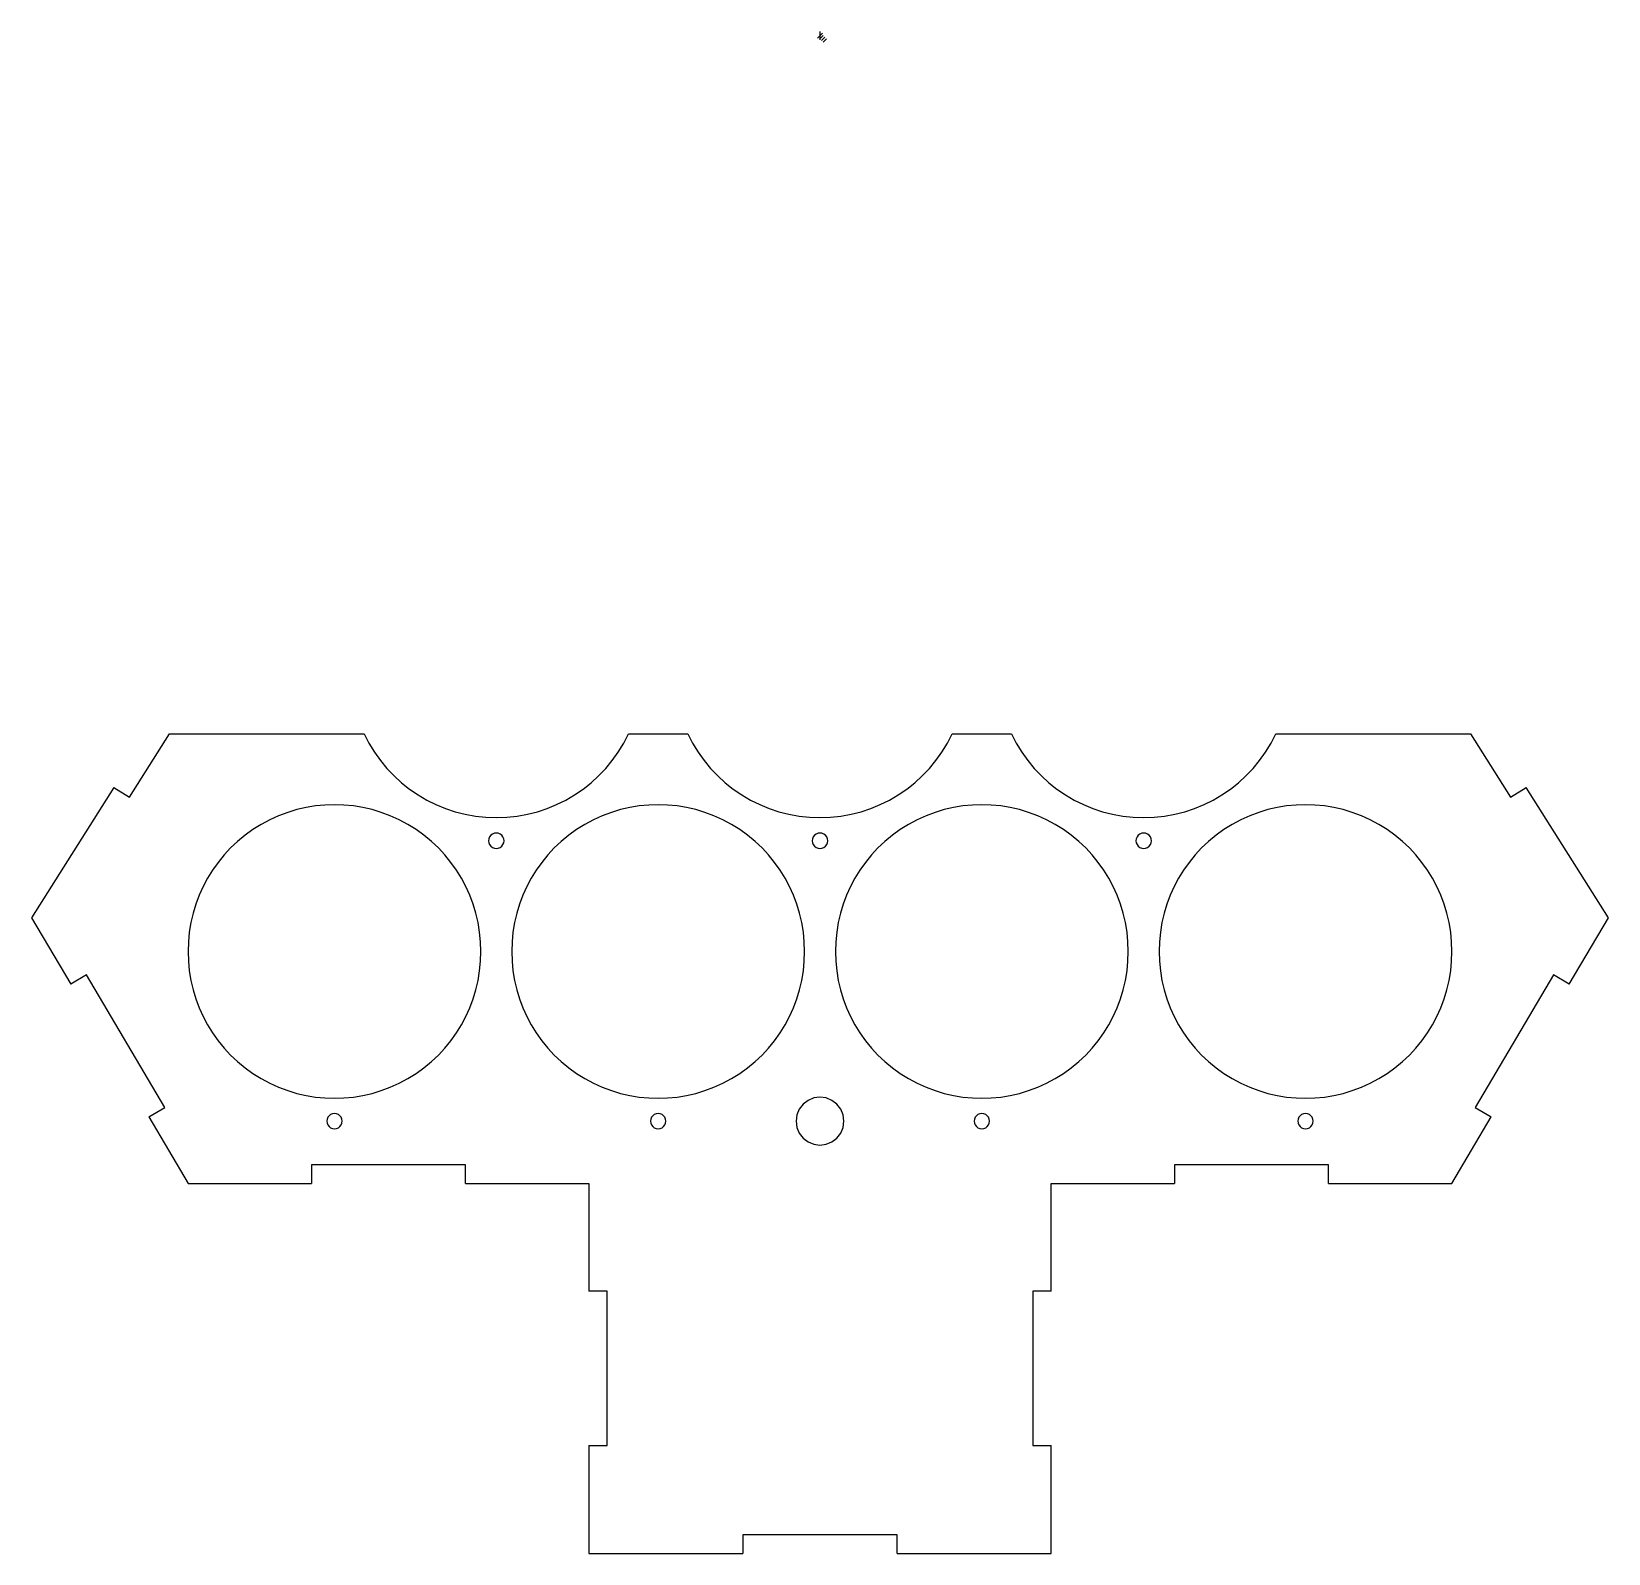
# Model space of a CAD drawing. Extents: x -273 to 273, y -239 to 287.
import ezdxf

# ---------------------------------------------------------------- set-up
doc = ezdxf.new("R2010")
doc.units = 0

msp = doc.modelspace()

# ---------------------------------------------------------------- linework, layer by layer
for p, q in [((-238.912, 22.275), (-225.0366, 44.2163)), ((-225.037, 44.2164), (-157.781, 44.2164)), ((-157.781, 44.2164), (-156.099962, 40.976709)), ((-67.900338, 40.976709), (-66.2193, 44.2164)), ((-66.2192, 44.2164), (-45.7809, 44.2164)), ((-45.7808, 44.2164), (-44.099762, 40.976709)), ((44.099862, 40.976709), (45.7809, 44.2164)), ((45.7809, 44.2164), (66.2192, 44.2164)), ((66.2191, 44.2164), (67.900138, 40.976709)), ((156.099762, 40.976709), (157.7808, 44.2164)), ((157.781, 44.2164), (225.037, 44.2164)), ((225.037, 44.2164), (238.9124, 22.2751)), ((-156.099962, 40.976709), (-154.209015, 37.894417)), ((-69.791285, 37.894417), (-67.900338, 40.976709)), ((-44.099762, 40.976709), (-42.208815, 37.894417)), ((42.208915, 37.894417), (44.099862, 40.976709)), ((67.900138, 40.976709), (69.791085, 37.894417)), ((154.208815, 37.894417), (156.099762, 40.976709)), ((-154.209015, 37.894417), (-152.119416, 34.976645)), ((-152.119416, 34.976645), (-149.842426, 32.230514)), ((-74.157874, 32.230514), (-71.880884, 34.976645)), ((-71.880884, 34.976645), (-69.791285, 37.894417)), ((-42.208815, 37.894417), (-40.119216, 34.976645)), ((-40.119216, 34.976645), (-37.842226, 32.230514)), ((37.842326, 32.230514), (40.119316, 34.976645)), ((40.119316, 34.976645), (42.208915, 37.894417)), ((69.791085, 37.894417), (71.880684, 34.976645)), ((71.880684, 34.976645), (74.157674, 32.230514)), ((149.842226, 32.230514), (152.119216, 34.976645)), ((152.119216, 34.976645), (154.208815, 37.894417)), ((-149.842426, 32.230514), (-147.389302, 29.663148)), ((-147.389302, 29.663148), (-144.771304, 27.281666)), ((-79.228996, 27.281666), (-76.610998, 29.663148)), ((-76.610998, 29.663148), (-74.157874, 32.230514)), ((-37.842226, 32.230514), (-35.389102, 29.663148)), ((-35.389102, 29.663148), (-32.771104, 27.281666)), ((32.771204, 27.281666), (35.389202, 29.663148)), ((35.389202, 29.663148), (37.842326, 32.230514)), ((74.157674, 32.230514), (76.610798, 29.663148)), ((76.610798, 29.663148), (79.228796, 27.281666)), ((144.771104, 27.281666), (147.389102, 29.663148)), ((147.389102, 29.663148), (149.842226, 32.230514)), ((-244.322, 25.6959), (-272.827, -19.3812)), ((-244.322, 25.6959), (-238.91293, 22.27509)), ((-144.771304, 27.281666), (-141.99969, 25.093193)), ((-141.99969, 25.093193), (-139.085719, 23.104848)), ((-139.085719, 23.104848), (-136.04065, 21.323754)), ((-87.95965, 21.323754), (-84.914581, 23.104848)), ((-84.914581, 23.104848), (-82.00061, 25.093193)), ((-82.00061, 25.093193), (-79.228996, 27.281666)), ((-32.771104, 27.281666), (-29.99949, 25.093193)), ((-29.99949, 25.093193), (-27.085519, 23.104848)), ((-27.085519, 23.104848), (-24.04045, 21.323754)), ((24.04055, 21.323754), (27.085619, 23.104848)), ((27.085619, 23.104848), (29.99959, 25.093193)), ((29.99959, 25.093193), (32.771204, 27.281666)), ((79.228796, 27.281666), (82.00041, 25.093193)), ((82.00041, 25.093193), (84.914381, 23.104848)), ((84.914381, 23.104848), (87.95945, 21.323754)), ((136.04045, 21.323754), (139.085519, 23.104848)), ((139.085519, 23.104848), (141.99949, 25.093193)), ((141.99949, 25.093193), (144.771104, 27.281666)), ((238.912, 22.275), (244.32107, 25.69581)), ((272.827, -19.3812), (244.322, 25.6959)), ((-184.19865, 17.03833), (-187.320804, 15.868751)), ((-181.023007, 17.995258), (-184.19865, 17.03833)), ((-177.804573, 18.739536), (-181.023007, 17.995258)), ((-174.554045, 19.271163), (-177.804573, 18.739536)), ((-171.282121, 19.590139), (-174.554045, 19.271163)), ((-167.9995, 19.696464), (-171.282121, 19.590139)), ((-164.716879, 19.590139), (-167.9995, 19.696464)), ((-161.444955, 19.271163), (-164.716879, 19.590139)), ((-158.194427, 18.739536), (-161.444955, 19.271163)), ((-154.975993, 17.995258), (-158.194427, 18.739536)), ((-151.80035, 17.03833), (-154.975993, 17.995258)), ((-148.678196, 15.868751), (-151.80035, 17.03833)), ((-136.04065, 21.323754), (-132.875741, 19.757034)), ((-132.875741, 19.757034), (-129.602252, 18.411807)), ((-129.602252, 18.411807), (-126.23144, 17.295198)), ((-126.23144, 17.295198), (-122.774566, 16.414326)), ((-122.774566, 16.414326), (-119.242887, 15.776315)), ((-104.757413, 15.776315), (-101.225734, 16.414326)), ((-101.225734, 16.414326), (-97.76886, 17.295198)), ((-97.76886, 17.295198), (-94.398048, 18.411807)), ((-94.398048, 18.411807), (-91.124559, 19.757034)), ((-91.124559, 19.757034), (-87.95965, 21.323754)), ((-72.19898, 17.03833), (-75.321134, 15.868751)), ((-69.023337, 17.995258), (-72.19898, 17.03833)), ((-65.804903, 18.739536), (-69.023337, 17.995258)), ((-62.554375, 19.271163), (-65.804903, 18.739536)), ((-59.282451, 19.590139), (-62.554375, 19.271163)), ((-55.99983, 19.696464), (-59.282451, 19.590139)), ((-52.717209, 19.590139), (-55.99983, 19.696464)), ((-49.445285, 19.271163), (-52.717209, 19.590139)), ((-46.194757, 18.739536), (-49.445285, 19.271163)), ((-42.976323, 17.995258), (-46.194757, 18.739536)), ((-39.80068, 17.03833), (-42.976323, 17.995258)), ((-36.678526, 15.868751), (-39.80068, 17.03833)), ((-24.04045, 21.323754), (-20.875541, 19.757034)), ((-20.875541, 19.757034), (-17.602052, 18.411807)), ((-17.602052, 18.411807), (-14.23124, 17.295198)), ((-14.23124, 17.295198), (-10.774366, 16.414326)), ((-10.774366, 16.414326), (-7.242687, 15.776315)), ((7.242787, 15.776315), (10.774466, 16.414326)), ((10.774466, 16.414326), (14.23134, 17.295198)), ((14.23134, 17.295198), (17.602152, 18.411807)), ((17.602152, 18.411807), (20.875641, 19.757034)), ((20.875641, 19.757034), (24.04055, 21.323754)), ((39.80135, 17.03833), (36.679196, 15.868751)), ((42.976993, 17.995258), (39.80135, 17.03833)), ((46.195427, 18.739536), (42.976993, 17.995258)), ((49.445955, 19.271163), (46.195427, 18.739536)), ((52.717879, 19.590139), (49.445955, 19.271163)), ((56.0005, 19.696464), (52.717879, 19.590139)), ((59.283121, 19.590139), (56.0005, 19.696464)), ((62.555045, 19.271163), (59.283121, 19.590139)), ((65.805573, 18.739536), (62.555045, 19.271163)), ((69.024007, 17.995258), (65.805573, 18.739536)), ((72.19965, 17.03833), (69.024007, 17.995258)), ((75.321804, 15.868751), (72.19965, 17.03833)), ((87.95945, 21.323754), (91.124359, 19.757034)), ((91.124359, 19.757034), (94.397848, 18.411807)), ((94.397848, 18.411807), (97.76866, 17.295198)), ((97.76866, 17.295198), (101.225534, 16.414326)), ((101.225534, 16.414326), (104.757213, 15.776315)), ((119.242687, 15.776315), (122.774366, 16.414326)), ((122.774366, 16.414326), (126.23124, 17.295198)), ((126.23124, 17.295198), (129.602052, 18.411807)), ((129.602052, 18.411807), (132.875541, 19.757034)), ((132.875541, 19.757034), (136.04045, 21.323754)), ((151.80035, 17.03833), (148.678196, 15.868751)), ((154.975993, 17.995258), (151.80035, 17.03833)), ((158.194427, 18.739536), (154.975993, 17.995258)), ((161.444955, 19.271163), (158.194427, 18.739536)), ((164.716879, 19.590139), (161.444955, 19.271163)), ((167.9995, 19.696464), (164.716879, 19.590139)), ((171.282121, 19.590139), (167.9995, 19.696464)), ((174.554045, 19.271163), (171.282121, 19.590139)), ((177.804573, 18.739536), (174.554045, 19.271163)), ((181.023007, 17.995258), (177.804573, 18.739536)), ((184.19865, 17.03833), (181.023007, 17.995258)), ((187.320804, 15.868751), (184.19865, 17.03833)), ((-196.232234, 11.101852), (-198.955669, 9.141081)), ((-193.361854, 12.89164), (-196.232234, 11.101852)), ((-190.378772, 14.486521), (-193.361854, 12.89164)), ((-187.320804, 15.868751), (-190.378772, 14.486521)), ((-145.620228, 14.486521), (-148.678196, 15.868751)), ((-142.637146, 12.89164), (-145.620228, 14.486521)), ((-139.766766, 11.101852), (-142.637146, 12.89164)), ((-137.043331, 9.141081), (-139.766766, 11.101852)), ((-119.242887, 15.776315), (-115.647662, 15.388285)), ((-115.647662, 15.388285), (-112.00015, 15.257359)), ((-112.00015, 15.257359), (-108.352638, 15.388285)), ((-108.352638, 15.388285), (-104.757413, 15.776315)), ((-84.232564, 11.101852), (-86.955999, 9.141081)), ((-81.362184, 12.89164), (-84.232564, 11.101852)), ((-78.379102, 14.486521), (-81.362184, 12.89164)), ((-75.321134, 15.868751), (-78.379102, 14.486521)), ((-33.620558, 14.486521), (-36.678526, 15.868751)), ((-30.637476, 12.89164), (-33.620558, 14.486521)), ((-27.767096, 11.101852), (-30.637476, 12.89164)), ((-25.043661, 9.141081), (-27.767096, 11.101852)), ((-7.242687, 15.776315), (-3.647462, 15.388285)), ((-3.647462, 15.388285), (0.00005, 15.257359)), ((0.00005, 15.257359), (3.647562, 15.388285)), ((3.647562, 15.388285), (7.242787, 15.776315)), ((27.767766, 11.101852), (25.044331, 9.141081)), ((30.638146, 12.89164), (27.767766, 11.101852)), ((33.621228, 14.486521), (30.638146, 12.89164)), ((36.679196, 15.868751), (33.621228, 14.486521)), ((78.379772, 14.486521), (75.321804, 15.868751)), ((81.362854, 12.89164), (78.379772, 14.486521)), ((84.233234, 11.101852), (81.362854, 12.89164)), ((86.956669, 9.141081), (84.233234, 11.101852)), ((104.757213, 15.776315), (108.352438, 15.388285)), ((108.352438, 15.388285), (111.99995, 15.257359)), ((111.99995, 15.257359), (115.647462, 15.388285)), ((115.647462, 15.388285), (119.242687, 15.776315)), ((139.766766, 11.101852), (137.043331, 9.141081)), ((142.637146, 12.89164), (139.766766, 11.101852)), ((145.620228, 14.486521), (142.637146, 12.89164)), ((148.678196, 15.868751), (145.620228, 14.486521)), ((190.378772, 14.486521), (187.320804, 15.868751)), ((193.361854, 12.89164), (190.378772, 14.486521)), ((196.232234, 11.101852), (193.361854, 12.89164)), ((198.955669, 9.141081), (196.232234, 11.101852)), ((-201.526822, 7.018598), (-203.940357, 4.743676)), ((-198.955669, 9.141081), (-201.526822, 7.018598)), ((-134.472178, 7.018598), (-137.043331, 9.141081)), ((-132.058643, 4.743676), (-134.472178, 7.018598)), ((-114.574017, 7.953179), (-114.666325, 7.2574)), ((-114.666325, 7.2574), (-114.574016, 6.561621)), ((-114.30906, 8.59073), (-114.574017, 7.953179)), ((-114.574016, 6.561621), (-114.309058, 5.92407)), ((-113.889403, 9.138965), (-114.30906, 8.59073)), ((-114.309058, 5.92407), (-113.889401, 5.375835)), ((-113.332995, 9.566795), (-113.889403, 9.138965)), ((-112.684279, 9.834744), (-113.332995, 9.566795)), ((-111.999665, 9.92406), (-112.684279, 9.834744)), ((-111.315051, 9.834744), (-111.999665, 9.92406)), ((-110.666335, 9.566795), (-111.315051, 9.834744)), ((-110.109927, 9.138965), (-110.666335, 9.566795)), ((-109.690269, 8.59073), (-110.109927, 9.138965)), ((-110.109924, 5.375835), (-109.690267, 5.92407)), ((-109.425311, 7.953179), (-109.690269, 8.59073)), ((-109.690267, 5.92407), (-109.42531, 6.561621)), ((-109.333, 7.2574), (-109.425311, 7.953179)), ((-109.42531, 6.561621), (-109.333002, 7.2574)), ((-109.333002, 7.2574), (-109.333, 7.2574)), ((-89.527152, 7.018598), (-91.940687, 4.743676)), ((-86.955999, 9.141081), (-89.527152, 7.018598)), ((-22.472508, 7.018598), (-25.043661, 9.141081)), ((-20.058973, 4.743676), (-22.472508, 7.018598)), ((-2.574357, 7.953179), (-2.666665, 7.2574)), ((-2.666665, 7.2574), (-2.574356, 6.561621)), ((-2.3094, 8.59073), (-2.574357, 7.953179)), ((-2.574356, 6.561621), (-2.309398, 5.92407)), ((-1.889743, 9.138965), (-2.3094, 8.59073)), ((-2.309398, 5.92407), (-1.889741, 5.375835)), ((-1.333335, 9.566795), (-1.889743, 9.138965)), ((-0.684619, 9.834744), (-1.333335, 9.566795)), ((-0.000005, 9.92406), (-0.684619, 9.834744)), ((0.684609, 9.834744), (-0.000005, 9.92406)), ((1.333325, 9.566795), (0.684609, 9.834744)), ((1.889733, 9.138965), (1.333325, 9.566795)), ((2.309391, 8.59073), (1.889733, 9.138965)), ((1.889736, 5.375835), (2.309393, 5.92407)), ((2.574349, 7.953179), (2.309391, 8.59073)), ((2.309393, 5.92407), (2.57435, 6.561621)), ((2.66666, 7.2574), (2.574349, 7.953179)), ((2.57435, 6.561621), (2.666657, 7.2574)), ((2.666657, 7.2574), (2.66666, 7.2574)), ((22.473178, 7.018598), (20.059643, 4.743676)), ((25.044331, 9.141081), (22.473178, 7.018598)), ((89.527822, 7.018598), (86.956669, 9.141081)), ((91.941357, 4.743676), (89.527822, 7.018598)), ((109.425983, 7.953179), (109.333675, 7.2574)), ((109.333675, 7.2574), (109.425984, 6.561621)), ((109.69094, 8.59073), (109.425983, 7.953179)), ((109.425984, 6.561621), (109.690942, 5.92407)), ((110.110597, 9.138965), (109.69094, 8.59073)), ((109.690942, 5.92407), (110.110599, 5.375835)), ((110.667005, 9.566795), (110.110597, 9.138965)), ((111.315721, 9.834744), (110.667005, 9.566795)), ((112.000335, 9.92406), (111.315721, 9.834744)), ((112.684949, 9.834744), (112.000335, 9.92406)), ((113.333665, 9.566795), (112.684949, 9.834744)), ((113.890073, 9.138965), (113.333665, 9.566795)), ((114.309731, 8.59073), (113.890073, 9.138965)), ((113.890076, 5.375835), (114.309733, 5.92407)), ((114.574689, 7.953179), (114.309731, 8.59073)), ((114.309733, 5.92407), (114.57469, 6.561621)), ((114.667, 7.2574), (114.574689, 7.953179)), ((114.57469, 6.561621), (114.666997, 7.2574)), ((114.666997, 7.2574), (114.667, 7.2574)), ((134.472178, 7.018598), (132.058643, 4.743676)), ((137.043331, 9.141081), (134.472178, 7.018598)), ((201.526822, 7.018598), (198.955669, 9.141081)), ((203.940357, 4.743676), (201.526822, 7.018598)), ((-206.190937, 2.325586), (-208.273225, -0.226401)), ((-203.940357, 4.743676), (-206.190937, 2.325586)), ((-129.808063, 2.325586), (-132.058643, 4.743676)), ((-127.725775, -0.226401), (-129.808063, 2.325586)), ((-113.889401, 5.375835), (-113.332992, 4.948005)), ((-113.332992, 4.948005), (-112.684277, 4.680056)), ((-112.684277, 4.680056), (-111.999662, 4.59074)), ((-111.999662, 4.59074), (-111.315048, 4.680056)), ((-111.315048, 4.680056), (-110.666332, 4.948005)), ((-110.666332, 4.948005), (-110.109924, 5.375835)), ((-94.191267, 2.325586), (-96.273555, -0.226401)), ((-91.940687, 4.743676), (-94.191267, 2.325586)), ((-17.808393, 2.325586), (-20.058973, 4.743676)), ((-15.726105, -0.226401), (-17.808393, 2.325586)), ((-1.889741, 5.375835), (-1.333333, 4.948005)), ((-1.333333, 4.948005), (-0.684617, 4.680056)), ((-0.684617, 4.680056), (-0.000003, 4.59074)), ((-0.000003, 4.59074), (0.684612, 4.680056)), ((0.684612, 4.680056), (1.333327, 4.948005)), ((1.333327, 4.948005), (1.889736, 5.375835)), ((17.809063, 2.325586), (15.726775, -0.226401)), ((20.059643, 4.743676), (17.809063, 2.325586)), ((94.191937, 2.325586), (91.941357, 4.743676)), ((96.274225, -0.226401), (94.191937, 2.325586)), ((110.110599, 5.375835), (110.667007, 4.948005)), ((110.667007, 4.948005), (111.315723, 4.680056)), ((111.315723, 4.680056), (112.000337, 4.59074)), ((112.000337, 4.59074), (112.684952, 4.680056)), ((112.684952, 4.680056), (113.333667, 4.948005)), ((113.333667, 4.948005), (113.890076, 5.375835)), ((129.808063, 2.325586), (127.725775, -0.226401)), ((132.058643, 4.743676), (129.808063, 2.325586)), ((206.190937, 2.325586), (203.940357, 4.743676)), ((208.273225, -0.226401), (206.190937, 2.325586)), ((-210.181884, -2.903012), (-211.911579, -5.694976)), ((-208.273225, -0.226401), (-210.181884, -2.903012)), ((-125.817116, -2.903012), (-127.725775, -0.226401)), ((-124.087421, -5.694976), (-125.817116, -2.903012)), ((-98.182214, -2.903012), (-99.911909, -5.694976)), ((-96.273555, -0.226401), (-98.182214, -2.903012)), ((-13.817446, -2.903012), (-15.726105, -0.226401)), ((-12.087751, -5.694976), (-13.817446, -2.903012)), ((13.818116, -2.903012), (12.088421, -5.694976)), ((15.726775, -0.226401), (13.818116, -2.903012)), ((98.182884, -2.903012), (96.274225, -0.226401)), ((99.912579, -5.694976), (98.182884, -2.903012)), ((125.817116, -2.903012), (124.087421, -5.694976)), ((127.725775, -0.226401), (125.817116, -2.903012)), ((210.181884, -2.903012), (208.273225, -0.226401)), ((211.911579, -5.694976), (210.181884, -2.903012)), ((-213.456972, -8.593022), (-214.812727, -11.587878)), ((-211.911579, -5.694976), (-213.456972, -8.593022)), ((-122.542028, -8.593022), (-124.087421, -5.694976)), ((-121.186273, -11.587878), (-122.542028, -8.593022)), ((-101.457302, -8.593022), (-102.813057, -11.587878)), ((-99.911909, -5.694976), (-101.457302, -8.593022)), ((-10.542358, -8.593022), (-12.087751, -5.694976)), ((-9.186603, -11.587878), (-10.542358, -8.593022)), ((10.543028, -8.593022), (9.187273, -11.587878)), ((12.088421, -5.694976), (10.543028, -8.593022)), ((101.457972, -8.593022), (99.912579, -5.694976)), ((102.813727, -11.587878), (101.457972, -8.593022)), ((122.542028, -8.593022), (121.186273, -11.587878)), ((124.087421, -5.694976), (122.542028, -8.593022)), ((213.456972, -8.593022), (211.911579, -5.694976)), ((214.812727, -11.587878), (213.456972, -8.593022)), ((-215.973507, -14.670271), (-216.933975, -17.830931)), ((-214.812727, -11.587878), (-215.973507, -14.670271)), ((-120.025493, -14.670271), (-121.186273, -11.587878)), ((-119.065025, -17.830931), (-120.025493, -14.670271)), ((-103.973837, -14.670271), (-104.934305, -17.830931)), ((-102.813057, -11.587878), (-103.973837, -14.670271)), ((-8.025823, -14.670271), (-9.186603, -11.587878)), ((-7.065355, -17.830931), (-8.025823, -14.670271)), ((8.026493, -14.670271), (7.066025, -17.830931)), ((9.187273, -11.587878), (8.026493, -14.670271)), ((103.974507, -14.670271), (102.813727, -11.587878)), ((104.934975, -17.830931), (103.974507, -14.670271)), ((120.025493, -14.670271), (119.065025, -17.830931)), ((121.186273, -11.587878), (120.025493, -14.670271)), ((215.973507, -14.670271), (214.812727, -11.587878)), ((216.933975, -17.830931), (215.973507, -14.670271)), ((-272.827, -19.3812), (-259.2868, -42.3541)), ((-217.688795, -21.060585), (-218.23263, -24.349963)), ((-216.933975, -17.830931), (-217.688795, -21.060585)), ((-118.310205, -21.060585), (-119.065025, -17.830931)), ((-117.76637, -24.349963), (-118.310205, -21.060585)), ((-105.689125, -21.060585), (-106.23296, -24.349963)), ((-104.934305, -17.830931), (-105.689125, -21.060585)), ((-6.310535, -21.060585), (-7.065355, -17.830931)), ((-5.7667, -24.349963), (-6.310535, -21.060585)), ((6.311205, -21.060585), (5.76737, -24.349963)), ((7.066025, -17.830931), (6.311205, -21.060585)), ((105.689795, -21.060585), (104.934975, -17.830931)), ((106.23363, -24.349963), (105.689795, -21.060585)), ((118.310205, -21.060585), (117.76637, -24.349963)), ((119.065025, -17.830931), (118.310205, -21.060585)), ((217.688795, -21.060585), (216.933975, -17.830931)), ((218.23263, -24.349963), (217.688795, -21.060585)), ((259.287, -42.3541), (272.8272, -19.3812)), ((-218.23263, -24.349963), (-218.560144, -27.689791)), ((-117.438856, -27.689791), (-117.76637, -24.349963)), ((-106.23296, -24.349963), (-106.560474, -27.689791)), ((-5.439186, -27.689791), (-5.7667, -24.349963)), ((5.76737, -24.349963), (5.439856, -27.689791)), ((106.561144, -27.689791), (106.23363, -24.349963)), ((117.76637, -24.349963), (117.438856, -27.689791)), ((218.560144, -27.689791), (218.23263, -24.349963)), ((-218.560144, -27.689791), (-218.666, -31.0708)), ((-218.666, -31.0708), (-218.560144, -34.451809)), ((-117.333, -31.0708), (-117.438856, -27.689791)), ((-117.438856, -34.451809), (-117.333, -31.0708)), ((-117.333, -31.0708), (-117.333, -31.0708)), ((-106.560474, -27.689791), (-106.66633, -31.0708)), ((-106.66633, -31.0708), (-106.560474, -34.451809)), ((-5.33333, -31.0708), (-5.439186, -27.689791)), ((-5.439186, -34.451809), (-5.33333, -31.0708)), ((-5.33333, -31.0708), (-5.33333, -31.0708)), ((5.439856, -27.689791), (5.334, -31.0708)), ((5.334, -31.0708), (5.439856, -34.451809)), ((106.667, -31.0708), (106.561144, -27.689791)), ((106.561144, -34.451809), (106.667, -31.0708)), ((106.667, -31.0708), (106.667, -31.0708)), ((117.438856, -27.689791), (117.333, -31.0708)), ((117.333, -31.0708), (117.438856, -34.451809)), ((218.666, -31.0708), (218.560144, -27.689791)), ((218.560144, -34.451809), (218.666, -31.0708)), ((218.666, -31.0708), (218.666, -31.0708)), ((-218.560144, -34.451809), (-218.23263, -37.791637)), ((-218.23263, -37.791637), (-217.688795, -41.081015)), ((-118.310205, -41.081015), (-117.76637, -37.791637)), ((-117.76637, -37.791637), (-117.438856, -34.451809)), ((-106.560474, -34.451809), (-106.23296, -37.791637)), ((-106.23296, -37.791637), (-105.689125, -41.081015)), ((-6.310535, -41.081015), (-5.7667, -37.791637)), ((-5.7667, -37.791637), (-5.439186, -34.451809)), ((5.439856, -34.451809), (5.76737, -37.791637)), ((5.76737, -37.791637), (6.311205, -41.081015)), ((105.689795, -41.081015), (106.23363, -37.791637)), ((106.23363, -37.791637), (106.561144, -34.451809)), ((117.438856, -34.451809), (117.76637, -37.791637)), ((117.76637, -37.791637), (118.310205, -41.081015)), ((217.688795, -41.081015), (218.23263, -37.791637)), ((218.23263, -37.791637), (218.560144, -34.451809)), ((-253.773, -39.1029), (-259.28677, -42.3541)), ((-226.693, -85.0514), (-253.7733, -39.1028)), ((-217.688795, -41.081015), (-216.933975, -44.310669)), ((-119.065025, -44.310669), (-118.310205, -41.081015)), ((-105.689125, -41.081015), (-104.934305, -44.310669)), ((-7.065355, -44.310669), (-6.310535, -41.081015)), ((6.311205, -41.081015), (7.066025, -44.310669)), ((104.934975, -44.310669), (105.689795, -41.081015)), ((118.310205, -41.081015), (119.065025, -44.310669)), ((216.933975, -44.310669), (217.688795, -41.081015)), ((253.773, -39.1029), (226.6927, -85.0515)), ((259.287, -42.3541), (253.77323, -39.1029)), ((-216.933975, -44.310669), (-215.973507, -47.471329)), ((-215.973507, -47.471329), (-214.812727, -50.553722)), ((-121.186273, -50.553722), (-120.025493, -47.471329)), ((-120.025493, -47.471329), (-119.065025, -44.310669)), ((-104.934305, -44.310669), (-103.973837, -47.471329)), ((-103.973837, -47.471329), (-102.813057, -50.553722)), ((-9.186603, -50.553722), (-8.025823, -47.471329)), ((-8.025823, -47.471329), (-7.065355, -44.310669)), ((7.066025, -44.310669), (8.026493, -47.471329)), ((8.026493, -47.471329), (9.187273, -50.553722)), ((102.813727, -50.553722), (103.974507, -47.471329)), ((103.974507, -47.471329), (104.934975, -44.310669)), ((119.065025, -44.310669), (120.025493, -47.471329)), ((120.025493, -47.471329), (121.186273, -50.553722)), ((214.812727, -50.553722), (215.973507, -47.471329)), ((215.973507, -47.471329), (216.933975, -44.310669)), ((-214.812727, -50.553722), (-213.456972, -53.548578)), ((-213.456972, -53.548578), (-211.911579, -56.446624)), ((-124.087421, -56.446624), (-122.542028, -53.548578)), ((-122.542028, -53.548578), (-121.186273, -50.553722)), ((-102.813057, -50.553722), (-101.457302, -53.548578)), ((-101.457302, -53.548578), (-99.911909, -56.446624)), ((-12.087751, -56.446624), (-10.542358, -53.548578)), ((-10.542358, -53.548578), (-9.186603, -50.553722)), ((9.187273, -50.553722), (10.543028, -53.548578)), ((10.543028, -53.548578), (12.088421, -56.446624)), ((99.912579, -56.446624), (101.457972, -53.548578)), ((101.457972, -53.548578), (102.813727, -50.553722)), ((121.186273, -50.553722), (122.542028, -53.548578)), ((122.542028, -53.548578), (124.087421, -56.446624)), ((211.911579, -56.446624), (213.456972, -53.548578)), ((213.456972, -53.548578), (214.812727, -50.553722)), ((-211.911579, -56.446624), (-210.181884, -59.238588)), ((-210.181884, -59.238588), (-208.273225, -61.915199)), ((-127.725775, -61.915199), (-125.817116, -59.238588)), ((-125.817116, -59.238588), (-124.087421, -56.446624)), ((-99.911909, -56.446624), (-98.182214, -59.238588)), ((-98.182214, -59.238588), (-96.273555, -61.915199)), ((-15.726105, -61.915199), (-13.817446, -59.238588)), ((-13.817446, -59.238588), (-12.087751, -56.446624)), ((12.088421, -56.446624), (13.818116, -59.238588)), ((13.818116, -59.238588), (15.726775, -61.915199)), ((96.274225, -61.915199), (98.182884, -59.238588)), ((98.182884, -59.238588), (99.912579, -56.446624)), ((124.087421, -56.446624), (125.817116, -59.238588)), ((125.817116, -59.238588), (127.725775, -61.915199)), ((208.273225, -61.915199), (210.181884, -59.238588)), ((210.181884, -59.238588), (211.911579, -56.446624)), ((-208.273225, -61.915199), (-206.190937, -64.467186)), ((-206.190937, -64.467186), (-203.940357, -66.885276)), ((-132.058643, -66.885276), (-129.808063, -64.467186)), ((-129.808063, -64.467186), (-127.725775, -61.915199)), ((-96.273555, -61.915199), (-94.191267, -64.467186)), ((-94.191267, -64.467186), (-91.940687, -66.885276)), ((-20.058973, -66.885276), (-17.808393, -64.467186)), ((-17.808393, -64.467186), (-15.726105, -61.915199)), ((15.726775, -61.915199), (17.809063, -64.467186)), ((17.809063, -64.467186), (20.059643, -66.885276)), ((91.941357, -66.885276), (94.191937, -64.467186)), ((94.191937, -64.467186), (96.274225, -61.915199)), ((127.725775, -61.915199), (129.808063, -64.467186)), ((129.808063, -64.467186), (132.058643, -66.885276)), ((203.940357, -66.885276), (206.190937, -64.467186)), ((206.190937, -64.467186), (208.273225, -61.915199)), ((-203.940357, -66.885276), (-201.526822, -69.160198)), ((-201.526822, -69.160198), (-198.955669, -71.282681)), ((-137.043331, -71.282681), (-134.472178, -69.160198)), ((-134.472178, -69.160198), (-132.058643, -66.885276)), ((-91.940687, -66.885276), (-89.527152, -69.160198)), ((-89.527152, -69.160198), (-86.955999, -71.282681)), ((-25.043661, -71.282681), (-22.472508, -69.160198)), ((-22.472508, -69.160198), (-20.058973, -66.885276)), ((20.059643, -66.885276), (22.473178, -69.160198)), ((22.473178, -69.160198), (25.044331, -71.282681)), ((86.956669, -71.282681), (89.527822, -69.160198)), ((89.527822, -69.160198), (91.941357, -66.885276)), ((132.058643, -66.885276), (134.472178, -69.160198)), ((134.472178, -69.160198), (137.043331, -71.282681)), ((198.955669, -71.282681), (201.526822, -69.160198)), ((201.526822, -69.160198), (203.940357, -66.885276)), ((-198.955669, -71.282681), (-196.232234, -73.243452)), ((-196.232234, -73.243452), (-193.361854, -75.03324)), ((-193.361854, -75.03324), (-190.378772, -76.628121)), ((-145.620228, -76.628121), (-142.637146, -75.03324)), ((-142.637146, -75.03324), (-139.766766, -73.243452)), ((-139.766766, -73.243452), (-137.043331, -71.282681)), ((-86.955999, -71.282681), (-84.232564, -73.243452)), ((-84.232564, -73.243452), (-81.362184, -75.03324)), ((-81.362184, -75.03324), (-78.379102, -76.628121)), ((-33.620558, -76.628121), (-30.637476, -75.03324)), ((-30.637476, -75.03324), (-27.767096, -73.243452)), ((-27.767096, -73.243452), (-25.043661, -71.282681)), ((25.044331, -71.282681), (27.767766, -73.243452)), ((27.767766, -73.243452), (30.638146, -75.03324)), ((30.638146, -75.03324), (33.621228, -76.628121)), ((78.379772, -76.628121), (81.362854, -75.03324)), ((81.362854, -75.03324), (84.233234, -73.243452)), ((84.233234, -73.243452), (86.956669, -71.282681)), ((137.043331, -71.282681), (139.766766, -73.243452)), ((139.766766, -73.243452), (142.637146, -75.03324)), ((142.637146, -75.03324), (145.620228, -76.628121)), ((190.378772, -76.628121), (193.361854, -75.03324)), ((193.361854, -75.03324), (196.232234, -73.243452)), ((196.232234, -73.243452), (198.955669, -71.282681)), ((-190.378772, -76.628121), (-187.320804, -78.010351)), ((-187.320804, -78.010351), (-184.19865, -79.17993)), ((-184.19865, -79.17993), (-181.023007, -80.136858)), ((-181.023007, -80.136858), (-177.804573, -80.881136)), ((-177.804573, -80.881136), (-174.554045, -81.412763)), ((-174.554045, -81.412763), (-171.282121, -81.731739)), ((-171.282121, -81.731739), (-167.9995, -81.838064)), ((-167.9995, -81.838064), (-164.716879, -81.731739)), ((-164.716879, -81.731739), (-161.444955, -81.412763)), ((-161.444955, -81.412763), (-158.194427, -80.881136)), ((-158.194427, -80.881136), (-154.975993, -80.136858)), ((-154.975993, -80.136858), (-151.80035, -79.17993)), ((-151.80035, -79.17993), (-148.678196, -78.010351)), ((-148.678196, -78.010351), (-145.620228, -76.628121)), ((-78.379102, -76.628121), (-75.321134, -78.010351)), ((-75.321134, -78.010351), (-72.19898, -79.17993)), ((-72.19898, -79.17993), (-69.023337, -80.136858)), ((-69.023337, -80.136858), (-65.804903, -80.881136)), ((-65.804903, -80.881136), (-62.554375, -81.412763)), ((-62.554375, -81.412763), (-59.282451, -81.731739)), ((-59.282451, -81.731739), (-55.99983, -81.838064)), ((-55.99983, -81.838064), (-52.717209, -81.731739)), ((-52.717209, -81.731739), (-49.445285, -81.412763)), ((-49.445285, -81.412763), (-46.194757, -80.881136)), ((-46.194757, -80.881136), (-42.976323, -80.136858)), ((-42.976323, -80.136858), (-39.80068, -79.17993)), ((-39.80068, -79.17993), (-36.678526, -78.010351)), ((-36.678526, -78.010351), (-33.620558, -76.628121)), ((-2.124319, -81.735298), (-4.137031, -82.567548)), ((0.00001, -81.457882), (-2.124319, -81.735298)), ((2.124339, -81.735298), (0.00001, -81.457882)), ((4.137051, -82.567548), (2.124339, -81.735298)), ((33.621228, -76.628121), (36.679196, -78.010351)), ((36.679196, -78.010351), (39.80135, -79.17993)), ((39.80135, -79.17993), (42.976993, -80.136858)), ((42.976993, -80.136858), (46.195427, -80.881136)), ((46.195427, -80.881136), (49.445955, -81.412763)), ((49.445955, -81.412763), (52.717879, -81.731739)), ((52.717879, -81.731739), (56.0005, -81.838064)), ((56.0005, -81.838064), (59.283121, -81.731739)), ((59.283121, -81.731739), (62.555045, -81.412763)), ((62.555045, -81.412763), (65.805573, -80.881136)), ((65.805573, -80.881136), (69.024007, -80.136858)), ((69.024007, -80.136858), (72.19965, -79.17993)), ((72.19965, -79.17993), (75.321804, -78.010351)), ((75.321804, -78.010351), (78.379772, -76.628121)), ((145.620228, -76.628121), (148.678196, -78.010351)), ((148.678196, -78.010351), (151.80035, -79.17993)), ((151.80035, -79.17993), (154.975993, -80.136858)), ((154.975993, -80.136858), (158.194427, -80.881136)), ((158.194427, -80.881136), (161.444955, -81.412763)), ((161.444955, -81.412763), (164.716879, -81.731739)), ((164.716879, -81.731739), (167.9995, -81.838064)), ((167.9995, -81.838064), (171.282121, -81.731739)), ((171.282121, -81.731739), (174.554045, -81.412763)), ((174.554045, -81.412763), (177.804573, -80.881136)), ((177.804573, -80.881136), (181.023007, -80.136858)), ((181.023007, -80.136858), (184.19865, -79.17993)), ((184.19865, -79.17993), (187.320804, -78.010351)), ((187.320804, -78.010351), (190.378772, -76.628121)), ((-232.207, -88.2998), (-226.69351, -85.05142)), ((-168.684279, -87.160056), (-169.332995, -87.428005)), ((-167.999665, -87.07074), (-168.684279, -87.160056)), ((-167.315051, -87.160056), (-167.999665, -87.07074)), ((-166.666335, -87.428005), (-167.315051, -87.160056)), ((-56.684579, -87.160056), (-57.333295, -87.428005)), ((-55.999965, -87.07074), (-56.684579, -87.160056)), ((-55.315351, -87.160056), (-55.999965, -87.07074)), ((-54.666635, -87.428005), (-55.315351, -87.160056)), ((-7.16341, -85.598638), (-7.983272, -87.57792)), ((-5.86276, -83.896274), (-7.16341, -85.598638)), ((-4.137031, -82.567548), (-5.86276, -83.896274)), ((5.86278, -83.896274), (4.137051, -82.567548)), ((7.16343, -85.598638), (5.86278, -83.896274)), ((7.983292, -87.57792), (7.16343, -85.598638)), ((55.315321, -87.160056), (54.666605, -87.428005)), ((55.999935, -87.07074), (55.315321, -87.160056)), ((56.684549, -87.160056), (55.999935, -87.07074)), ((57.333265, -87.428005), (56.684549, -87.160056)), ((167.315721, -87.160056), (166.667005, -87.428005)), ((168.000335, -87.07074), (167.315721, -87.160056)), ((168.684949, -87.160056), (168.000335, -87.07074)), ((169.333665, -87.428005), (168.684949, -87.160056)), ((226.693, -85.0514), (232.20649, -88.29978)), ((-232.207, -88.2998), (-218.6668, -111.2727)), ((-170.574017, -89.041621), (-170.666325, -89.7374)), ((-170.666325, -89.7374), (-170.574016, -90.433179)), ((-170.30906, -88.40407), (-170.574017, -89.041621)), ((-170.574016, -90.433179), (-170.309058, -91.07073)), ((-169.889403, -87.855835), (-170.30906, -88.40407)), ((-170.309058, -91.07073), (-169.889401, -91.618965)), ((-169.332995, -87.428005), (-169.889403, -87.855835)), ((-169.889401, -91.618965), (-169.332992, -92.046795)), ((-169.332992, -92.046795), (-168.684277, -92.314744)), ((-168.684277, -92.314744), (-167.999662, -92.40406)), ((-167.999662, -92.40406), (-167.315048, -92.314744)), ((-167.315048, -92.314744), (-166.666332, -92.046795)), ((-166.109927, -87.855835), (-166.666335, -87.428005)), ((-166.666332, -92.046795), (-166.109924, -91.618965)), ((-165.690269, -88.40407), (-166.109927, -87.855835)), ((-166.109924, -91.618965), (-165.690267, -91.07073)), ((-165.425311, -89.041621), (-165.690269, -88.40407)), ((-165.690267, -91.07073), (-165.42531, -90.433179)), ((-165.333, -89.7374), (-165.425311, -89.041621)), ((-165.42531, -90.433179), (-165.333002, -89.7374)), ((-165.333002, -89.7374), (-165.333, -89.7374)), ((-58.574317, -89.041621), (-58.666625, -89.7374)), ((-58.666625, -89.7374), (-58.574316, -90.433179)), ((-58.30936, -88.40407), (-58.574317, -89.041621)), ((-58.574316, -90.433179), (-58.309358, -91.07073)), ((-57.889703, -87.855835), (-58.30936, -88.40407)), ((-58.309358, -91.07073), (-57.889701, -91.618965)), ((-57.333295, -87.428005), (-57.889703, -87.855835)), ((-57.889701, -91.618965), (-57.333292, -92.046795)), ((-57.333292, -92.046795), (-56.684577, -92.314744)), ((-56.684577, -92.314744), (-55.999962, -92.40406)), ((-55.999962, -92.40406), (-55.315348, -92.314744)), ((-55.315348, -92.314744), (-54.666632, -92.046795)), ((-54.110227, -87.855835), (-54.666635, -87.428005)), ((-54.666632, -92.046795), (-54.110224, -91.618965)), ((-53.690569, -88.40407), (-54.110227, -87.855835)), ((-54.110224, -91.618965), (-53.690567, -91.07073)), ((-53.425611, -89.041621), (-53.690569, -88.40407)), ((-53.690567, -91.07073), (-53.42561, -90.433179)), ((-53.3333, -89.7374), (-53.425611, -89.041621)), ((-53.42561, -90.433179), (-53.333302, -89.7374)), ((-53.333302, -89.7374), (-53.3333, -89.7374)), ((-7.983272, -87.57792), (-8.26664, -89.7374)), ((-8.26664, -89.7374), (-7.983272, -91.89688)), ((-7.983272, -91.89688), (-7.16341, -93.876162)), ((7.16343, -93.876162), (7.983292, -91.89688)), ((8.26666, -89.7374), (7.983292, -87.57792)), ((7.983292, -91.89688), (8.26666, -89.7374)), ((8.26666, -89.7374), (8.26666, -89.7374)), ((53.425583, -89.041621), (53.333275, -89.7374)), ((53.333275, -89.7374), (53.425584, -90.433179)), ((53.69054, -88.40407), (53.425583, -89.041621)), ((53.425584, -90.433179), (53.690542, -91.07073)), ((54.110197, -87.855835), (53.69054, -88.40407)), ((53.690542, -91.07073), (54.110199, -91.618965)), ((54.666605, -87.428005), (54.110197, -87.855835)), ((54.110199, -91.618965), (54.666607, -92.046795)), ((54.666607, -92.046795), (55.315323, -92.314744)), ((55.315323, -92.314744), (55.999938, -92.40406)), ((55.999938, -92.40406), (56.684552, -92.314744)), ((56.684552, -92.314744), (57.333267, -92.046795)), ((57.889673, -87.855835), (57.333265, -87.428005)), ((57.333267, -92.046795), (57.889676, -91.618965)), ((58.309331, -88.40407), (57.889673, -87.855835)), ((57.889676, -91.618965), (58.309333, -91.07073)), ((58.574289, -89.041621), (58.309331, -88.40407)), ((58.309333, -91.07073), (58.57429, -90.433179)), ((58.6666, -89.7374), (58.574289, -89.041621)), ((58.57429, -90.433179), (58.666598, -89.7374)), ((58.666598, -89.7374), (58.6666, -89.7374)), ((165.425983, -89.041621), (165.333675, -89.7374)), ((165.333675, -89.7374), (165.425984, -90.433179)), ((165.69094, -88.40407), (165.425983, -89.041621)), ((165.425984, -90.433179), (165.690942, -91.07073)), ((166.110597, -87.855835), (165.69094, -88.40407)), ((165.690942, -91.07073), (166.110599, -91.618965)), ((166.667005, -87.428005), (166.110597, -87.855835)), ((166.110599, -91.618965), (166.667008, -92.046795)), ((166.667008, -92.046795), (167.315723, -92.314744)), ((167.315723, -92.314744), (168.000338, -92.40406)), ((168.000338, -92.40406), (168.684952, -92.314744)), ((168.684952, -92.314744), (169.333668, -92.046795)), ((169.890073, -87.855835), (169.333665, -87.428005)), ((169.333668, -92.046795), (169.890076, -91.618965)), ((170.309731, -88.40407), (169.890073, -87.855835)), ((169.890076, -91.618965), (170.309733, -91.07073)), ((170.574689, -89.041621), (170.309731, -88.40407)), ((170.309733, -91.07073), (170.57469, -90.433179)), ((170.667, -89.7374), (170.574689, -89.041621)), ((170.57469, -90.433179), (170.666997, -89.7374)), ((170.666997, -89.7374), (170.667, -89.7374)), ((218.666, -111.273), (232.2062, -88.3001)), ((-7.16341, -93.876162), (-5.86276, -95.578526)), ((-5.86276, -95.578526), (-4.137031, -96.907252)), ((-4.137031, -96.907252), (-2.124319, -97.739502)), ((-2.124319, -97.739502), (0.00001, -98.016918)), ((0.00001, -98.016918), (2.124339, -97.739502)), ((2.124339, -97.739502), (4.137051, -96.907252)), ((4.137051, -96.907252), (5.86278, -95.578526)), ((5.86278, -95.578526), (7.16343, -93.876162)), ((-176, -104.875), (-176, -111.273)), ((-122.667, -104.875), (-176, -104.875)), ((-122.667, -111.273), (-122.667, -104.875)), ((122.667, -104.875), (122.667, -111.273)), ((176, -104.875), (122.667, -104.875)), ((176, -111.273), (176, -104.875)), ((-218.666, -111.273), (-176, -111.273)), ((-122.667, -111.273), (-80.0001, -111.273)), ((-80.0001, -111.273), (-80.0001, -148.608)), ((80.0001, -148.608), (80.0001, -111.273)), ((80.0001, -111.273), (122.667, -111.273)), ((176, -111.273), (218.666, -111.273)), ((-73.5998, -148.608), (-80.0001, -148.608)), ((-73.5998, -201.939), (-73.5998, -148.608)), ((73.5998, -148.608), (73.5998, -201.939)), ((80.0001, -148.608), (73.5998, -148.608)), ((-80.0001, -201.939), (-73.5998, -201.939)), ((-80.0001, -201.939), (-80.0001, -239.274)), ((73.5998, -201.939), (80.0001, -201.939)), ((80.0001, -239.274), (80.0001, -201.939)), ((-26.6666, -232.874), (-26.6666, -239.274)), ((26.6666, -232.874), (-26.6666, -232.874)), ((26.6666, -239.274), (26.6666, -232.874)), ((-80.0001, -239.274), (-26.6666, -239.274)), ((26.6666, -239.274), (80.0001, -239.274))]:
    msp.add_line(p, q)
at = {"layer": 'Layer 1'}
for p, q in [((0.846666, 286.576), (-0.846666, 284.882)), ((0, 287.14), (0, 284.318)), ((1.12889, 285.729), (0, 284.60011)), ((1.69333, 285.165), (0.56444, 284.03611)), ((2.25778, 284.6), (1.12889, 283.47111))]:
    msp.add_line(p, q, dxfattribs=at)

doc.saveas('drawing.dxf')
